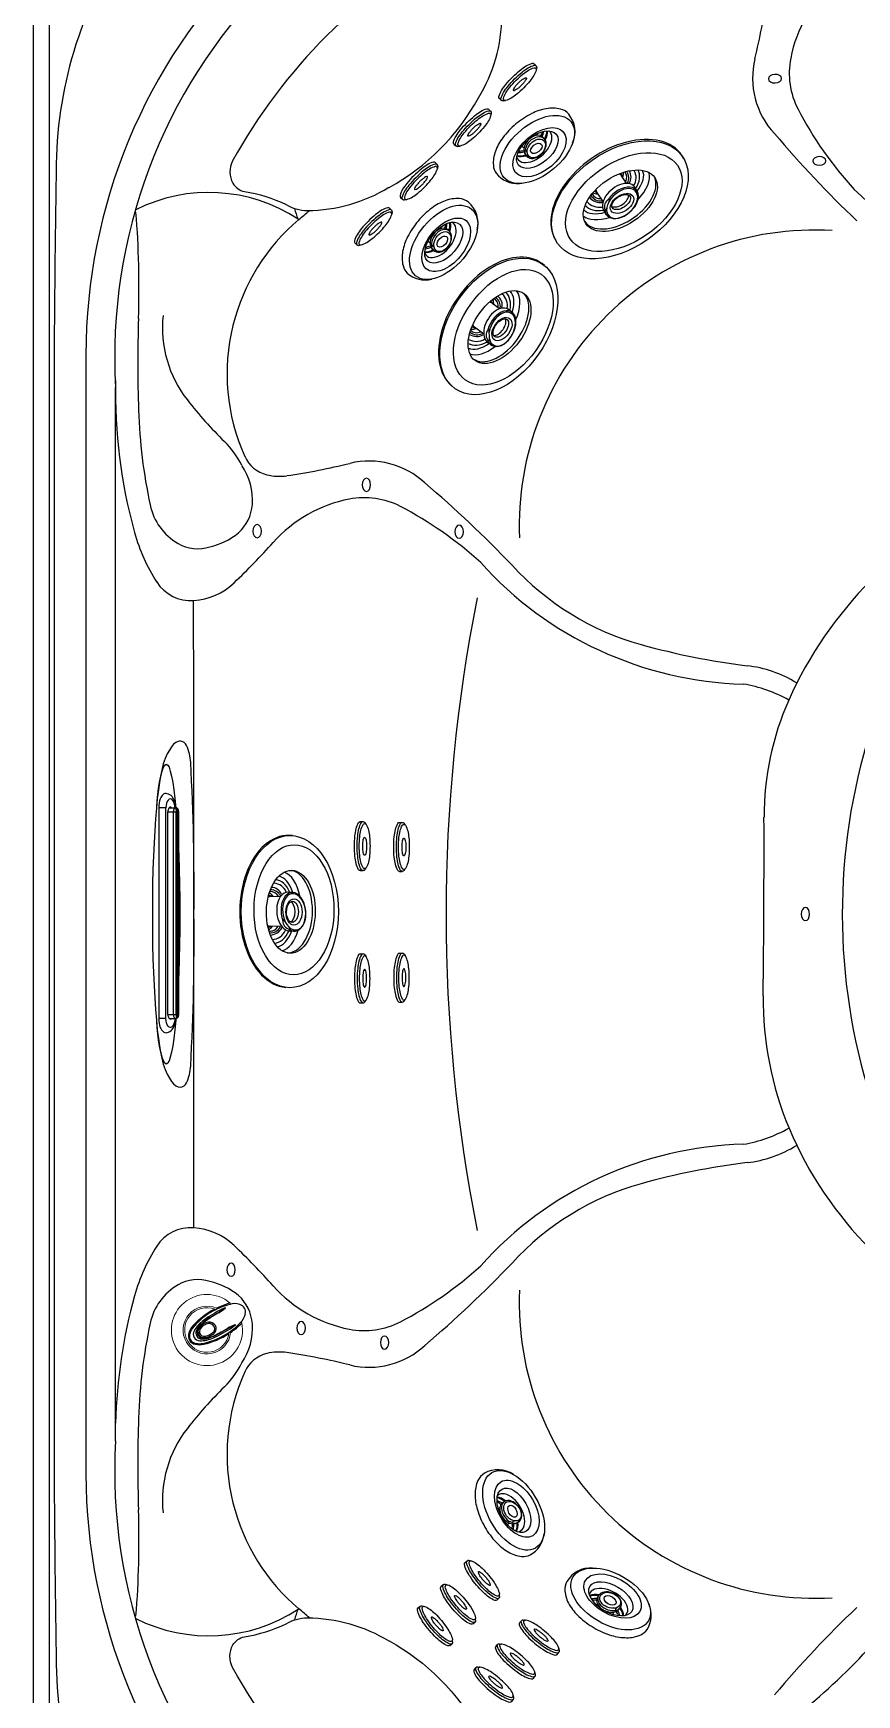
# Model space of a CAD drawing. Extents: x 409 to 498, y 628 to 778.
# Drawn here: x 408.6 to 439.8, y 660.3 to 723.4 of the extents above; entities that cross this region are included whole.
import ezdxf

# ---------------------------------------------------------------- set-up
doc = ezdxf.new("R2010")
doc.units = 0
doc.header["$MEASUREMENT"] = 0
for name, color, linetype in [('1', 4, 'Continuous'), ('1_CYAN', 4, 'Continuous'), ('2', 7, 'Continuous'), ('DIM', 3, 'Continuous')]:
    doc.layers.add(name, color=color, linetype=linetype)

# ---------------------------------------------------------------- blocks, each defined once
blk = doc.blocks.new('AIRVALVE')
at = {"layer": '1', "color": 3}
for points in [[(0, -0.361, -0.315142), (-0.226, -0.203, -0.18995), (-0.227, 0.196, -0.321841), (0, 0.358, -0.321841)], [(0, -0.301, -0.313827), (-0.177, -0.179, -0.191301), (-0.177, 0.18, -0.313824), (0, 0.302, -0.313824)], [(0, -0.361, 0.315142), (0.226, -0.203, 0.18995), (0.226, 0.196, 0.321841), (0, 0.358, 0.321841)], [(0, -0.301, 0.313827), (0.176, -0.179, 0.191301), (0.177, 0.18, 0.313824), (0, 0.302, 0.313824)]]:
    blk.add_lwpolyline(points, format="xyb", dxfattribs=at)
at = {"layer": '1', "color": 2, "linetype": 'Continuous', "lineweight": 0}
for centre, start, end in [((-0.001, 0), 89.9806, 250.90392), ((0, 0), 289.09608, 90.0194)]:
    blk.add_arc(centre, 1.35, start, end, dxfattribs=at)
at = {"layer": '1', "color": 3, "lineweight": 0}
for centre, radius, start, end in [((-0.001, 0), 0.904, 89.97102, 234.01576), ((-0.001, 0), 0.846, 89.96905, 230.78501), ((0, 0), 0.904, 305.98424, 90.02898), ((0, 0), 0.846, 309.21499, 90.03095)]:
    blk.add_arc(centre, radius, start, end, dxfattribs=at)
at = {"layer": '1', "color": 3}
for centre, radius, start, end in [((0.288, 0.156), 0.727, 137.31549, 162.11396), ((0.285, 0.168), 0.679, 134.65354, 155.22065), ((-0.001, 0.449), 0.316, 89.94361, 140.76635), ((-0.001, 0.458), 0.271, 89.8214, 134.65354), ((0, 0.449), 0.316, 39.23365, 90.05639), ((0, 0.458), 0.271, 45.34646, 90.1786), ((-0.286, 0.168), 0.679, 24.77935, 45.34646), ((-0.289, 0.156), 0.727, 17.88604, 42.68451), ((2.301, -0.493), 2.841, 162.11396, 183.2782), ((1.83, -0.428), 2.334, 157.81693, 183.07476), ((0.861, -0.196), 1.249, 149.36098, 174.27523), ((-4.441, 0.724), 4.188, 348.96815, 350.97569), ((0.802, -0.203), 1.125, 159.56857, 175.73155), ((0.319, -0.032), 0.632, 154.59839, 170.97569), ((0.075, 0.068), 0.349, 134.63006, 159.56857), ((0.537, -0.136), 0.873, 146.16875, 154.59839), ((-0.001, 0.314), 0.247, 89.91472, 149.36098), ((0, 0.224), 0.227, 90.0848, 146.16875), ((0.016, 0.128), 0.266, 93.75228, 134.63006), ((0, 0.314), 0.247, 30.63902, 90.08528), ((-0.001, 0.224), 0.227, 33.83125, 89.9152), ((-0.017, 0.128), 0.266, 45.36994, 86.24772), ((-0.076, 0.068), 0.349, 20.43143, 45.36994), ((-0.538, -0.136), 0.873, 25.40161, 33.83125), ((-0.862, -0.196), 1.249, 5.72477, 30.63902), ((-0.319, -0.032), 0.632, 9.02431, 25.40161), ((-0.803, -0.203), 1.125, 4.26845, 20.43143), ((4.441, 0.724), 4.188, 189.02431, 191.03185), ((-1.831, -0.428), 2.334, 356.92524, 22.18307), ((-2.301, -0.493), 2.841, 356.7218, 17.88604), ((2.224, -0.515), 2.725, 180.81595, 195.49048), ((4.917, -0.603), 5.325, 174.27523, 183.12651), ((-6.839, -0.536), 6.484, 355.74511, 1.00015), ((2.459, -0.449), 2.815, 172.41759, 179.46911), ((10.219, -0.764), 10.561, 178.1966, 179.77232), ((6.947, -0.661), 7.288, 175.73155, 178.1966), ((-6.948, -0.661), 7.288, 1.8034, 4.26845), ((-2.46, -0.449), 2.815, 0.53089, 7.58241), ((-10.22, -0.764), 10.561, 0.22768, 1.8034), ((6.838, -0.536), 6.484, 178.99985, 184.25489), ((-4.918, -0.603), 5.325, 356.87349, 5.72477), ((-2.225, -0.515), 2.725, 344.50952, 359.18405), ((2.713, -0.478), 3.255, 184.45422, 194.17781), ((-0.414, -1.27), 0.0106, 81.60454, 167.3023), ((-0.445, -1.375), 0.119, 70.118, 74.27861), ((0.207, -1.099), 0.626, 193.27132, 228.31787), ((0.602, -0.839), 1.003, 183.12651, 190.4498), ((-0.355, -1.015), 0.0297, 190.4498, 209.09317), ((-0.338, -1.006), 0.0492, 209.09317, 215.39782), ((-0.376, -1.032), 0.00301, 215.39782, 350.87789), ((-0.409, -1.014), 0.0406, 333.00102, 349.59221), ((-2.094, -0.715), 1.752, 350.21737, 359.77232), ((-0.208, -1.099), 0.626, 311.68213, 346.72868), ((2.093, -0.715), 1.752, 180.22768, 189.78263), ((0.408, -1.014), 0.0406, 190.40779, 206.99898), ((0.375, -1.032), 0.00301, 189.12211, 324.60218), ((0.337, -1.006), 0.0492, 324.60218, 330.90683), ((0.354, -1.015), 0.0297, 330.90683, 349.5502), ((-0.603, -0.839), 1.003, 349.5502, 356.87349), ((0.444, -1.375), 0.119, 105.72139, 109.882), ((0.413, -1.27), 0.0106, 12.6977, 98.39546), ((-2.714, -0.478), 3.255, 345.82219, 355.54578), ((-0.438, -1.262), 0.0149, 250.80834, 302.59821), ((-0.438, -1.261), 0.0152, 302.50143, 335.00195), ((-0.41, -1.276), 0.0151, 21.31497, 66.32225), ((-0.001, -1.348), 0.301, 226.35926, 270.08697), ((0, -1.348), 0.301, 269.91303, 313.64074), ((0.409, -1.276), 0.0151, 113.67775, 158.68503), ((0.437, -1.261), 0.0152, 204.99805, 237.49857), ((0.437, -1.262), 0.0149, 237.40179, 289.19166)]:
    blk.add_arc(centre, radius, start, end, dxfattribs=at)
blk = doc.blocks.new('MJET')
at = {"layer": '1', "color": 3}
for p, q in [((-0.946, -0.157), (-0.852, -0.104)), ((-0.554, -0.74), (-0.502, -0.71))]:
    blk.add_line(p, q, dxfattribs=at)
at = {"layer": '1'}
blk.add_lwpolyline([(0.046, -2.04, 0.159602), (0.288, -1.764, 0.106361), (0.39, -1.23, 0.071169), (0.294, -0.656, 0.057483), (0, 0, 0.057483), (-0.436, 0.572, 0.071169), (-0.895, 0.93, 0.106361), (-1.412, 1.095, 0.139254), (-1.729, 1.037, 0.159602)], format="xyb", dxfattribs=at)
for centre, radius, start, end in [((-1.222, 0.134), 1.036, 119.32075, 174.577), ((-0.481, -1.132), 1.05, 236.77366, 300.13916)]:
    blk.add_arc(centre, radius, start, end, dxfattribs=at)
at = {"layer": '1', "color": 3}
for centre, radius, start, end in [((-0.134, -0.092), 0.966, 169.37552, 182.70874), ((-0.077, -0.06), 0.966, 172.98069, 184.56908), ((-1.256, -0.243), 0.0367, 125.71307, 173.09878), ((-1.077, -0.503), 0.352, 100.39954, 124.64299), ((-1.136, -0.322), 0.165, 61.48179, 91.53667), ((-1.07, -0.2), 0.0266, 348.28635, 61.48179), ((-0.134, -0.092), 0.966, 238.87465, 251.05671), ((-0.077, -0.06), 0.966, 237.3676, 247.16343)]:
    blk.add_arc(centre, radius, start, end, dxfattribs=at)
at = {"layer": '1'}
blk.add_ellipse((-1.085, -0.649), major_axis=(-0.847, 1.421), ratio=0.582043, dxfattribs=at)
at = {"layer": '1', "color": 3}
for centre, major_axis, ratio in [((-1.202, -0.713), (-0.617, 1.016), 0.582633), ((-1.093, -0.651), (-0.462, 0.802), 0.562663), ((-1.041, -0.616), (-0.255, 0.321), 0.687109), ((-1.04, -0.617), (-0.121, 0.22), 0.601926)]:
    blk.add_ellipse(centre, major_axis=major_axis, ratio=ratio, dxfattribs=at)
for centre, major_axis, ratio, start_param, end_param in [((-0.931, -0.553), (-0.427, 0.679), 0.579291, 6.026519, 9.533585), ((-0.678, -0.427), (-0.427, 0.679), 0.579291, 6.578896, 7.179786), ((-0.644, -0.404), (-0.427, 0.679), 0.579291, 6.646969, 7.192996), ((-1.006, -0.596), (-0.285, 0.376), 0.697464, 6.107579, 11.857587), ((-1.168, -0.222), (-0.124, -0.017), 0.236606, 6.126494, 9.424778), ((-0.941, -0.561), (-0.285, 0.376), 0.697464, 2.921818, 6.286736), ((-0.678, -0.427), (-0.427, 0.679), 0.579291, 8.429339, 8.995074), ((-0.644, -0.404), (-0.427, 0.679), 0.579291, 8.436954, 8.937403)]:
    blk.add_ellipse(centre, major_axis=major_axis, ratio=ratio, start_param=start_param, end_param=end_param, dxfattribs=at)
blk = doc.blocks.new('MINI')
at = {"layer": '1', "color": 3}
for p, q in [((0.223, 0.931), (0.327, 0.931)), ((0.391, 0.895), (0.44, 0.828)), ((0.391, 0.895), (0.391, 0.895)), ((0.223, -0.932), (0.327, -0.932)), ((0.327, -0.932), (0.327, -0.932)), ((0.386, -0.902), (0.441, -0.828))]:
    blk.add_line(p, q, dxfattribs=at)
for points in [[(0.223, 0.931, 0.267867), (0.159, 0.895, 0.072378), (0.065, 0.659, 0.034036), (0.019, 0.384, 0.024706), (0, 0, 0.024706), (0.019, -0.384, 0.034036), (0.065, -0.659, 0.072378), (0.159, -0.895, 0.267867), (0.223, -0.932, 0.267867)], [(0.391, 0.895, 0.267867), (0.327, 0.931, 0.267867), (0.264, 0.895, 0.072378), (0.17, 0.659, 0.034036), (0.123, 0.384, 0.024706), (0.104, 0, 0.024706), (0.123, -0.384, 0.034036), (0.17, -0.659, 0.072378), (0.264, -0.895, 0.267867), (0.327, -0.932, 0.267867)], [(0.327, -0.932, 0.238458), (0.386, -0.902, 0.072378)]]:
    blk.add_lwpolyline(points, format="xyb", dxfattribs=at)
for points in [[(0.386, -0.855, 0.267867), (0.445, -0.822, 0.072378), (0.531, -0.605, 0.034036), (0.574, -0.352, 0.024706), (0.591, 0, 0.024706), (0.574, 0.352, 0.034036), (0.531, 0.605, 0.072378), (0.445, 0.822, 0.267867), (0.386, 0.855, 0.267867), (0.328, 0.822, 0.072378), (0.242, 0.605, 0.034036), (0.199, 0.352, 0.024706), (0.182, 0, 0.024706), (0.199, -0.352, 0.034036), (0.242, -0.605, 0.072378), (0.328, -0.822, 0.267867)], [(0.388, 0.343, 0.280852), (0.368, 0.331, 0.066452), (0.337, 0.244, 0.030521), (0.321, 0.143, 0.022038), (0.315, 0.003, 0.022038), (0.321, -0.137, 0.030521), (0.337, -0.238, 0.066452), (0.368, -0.325, 0.280852), (0.388, -0.337, 0.280852), (0.408, -0.325, 0.066452), (0.439, -0.238, 0.030521), (0.454, -0.137, 0.022038), (0.46, 0.003, 0.022038), (0.454, 0.143, 0.030521), (0.439, 0.244, 0.066452), (0.408, 0.331, 0.280852)]]:
    blk.add_lwpolyline(points, format="xyb", close=True, dxfattribs=at)
blk = doc.blocks.new('WATERFALL')
at = {"layer": '1'}
for p, q in [((4, 0), (-4, 0)), ((-4, -0.396), (-3.999, -0.638)), ((-3.85, -0.351), (3.85, -0.351)), ((4, -0.396), (3.999, -0.638)), ((-4, -0.632), (-3.999, -0.658)), ((4, -0.632), (3.999, -0.658))]:
    blk.add_line(p, q, dxfattribs=at)
at = {"layer": '1', "color": 3, "linetype": 'Continuous'}
for p, q in [((-4, -0.273), (-4, 0)), ((4, -0.273), (4, 0.001)), ((-4, -0.273), (4, -0.273)), ((-3.85, -0.556), (3.85, -0.556)), ((-3.85, -0.556), (-3.85, -0.758)), ((3.85, -0.351), (3.85, -0.556)), ((3.85, -0.556), (3.85, -0.758)), ((-3.925, -0.695), (-3.925, -0.711)), ((-3.9, -0.695), (-3.9, -0.679)), ((3.85, -0.658), (-3.85, -0.658)), ((-3.85, -0.663), (3.85, -0.663)), ((-3.85, -0.718), (3.85, -0.718)), ((-3.85, -0.748), (3.85, -0.748)), ((3.9, -0.695), (3.9, -0.679)), ((3.925, -0.695), (3.925, -0.711))]:
    blk.add_line(p, q, dxfattribs=at)
at = {"layer": '1', "color": 3}
blk.add_line((-3.85, -0.351), (-3.85, -0.556), dxfattribs=at)
at = {"layer": '1', "linetype": 'Continuous'}
blk.add_line((-3.85, -0.758), (3.85, -0.758), dxfattribs=at)
at = {"layer": '1'}
for centre, radius, start, end in [((-4.005, -0.96), 0.96, 89.70264, 110.54731), ((4.005, -0.96), 0.96, 69.45269, 90.29736), ((-4.38, -0.276), 0.162, 137.35286, 196.16235), ((-4.219, -0.258), 0.323, 191.30889, 230.25305), ((-4.199, -0.443), 0.408, 110.54731, 137.35286), ((-4.094, -0.107), 0.519, 230.31673, 253.29433), ((-4.004, 0.171), 0.811, 252.88038, 270.29553), ((-3.91, -0.443), 0.11, 169.59306, 190.54637), ((-3.943, -0.453), 0.0809, 117.13481, 158.7066), ((-3.958, -0.443), 0.0631, 198.29336, 228.57029), ((-3.859, -0.606), 0.255, 87.93712, 118.15348), ((3.859, -0.606), 0.255, 61.84652, 92.06288), ((3.943, -0.453), 0.0809, 21.2934, 62.86519), ((3.95, -0.633), 0.0493, 354.06909, 39.25935), ((3.958, -0.443), 0.0631, 311.42971, 341.70664), ((4.004, 0.171), 0.811, 269.70447, 287.11962), ((3.91, -0.443), 0.11, 349.45363, 10.40694), ((4.094, -0.107), 0.519, 286.70567, 309.68327), ((4.199, -0.443), 0.408, 42.64714, 69.45269), ((4.219, -0.258), 0.323, 309.74695, 348.69111), ((4.38, -0.276), 0.162, 343.83765, 42.64714), ((-3.917, -0.652), 0.0826, 185.53121, 225.41433), ((-3.858, -0.593), 0.166, 225.41433, 272.81497), ((3.858, -0.593), 0.166, 267.18503, 314.58567), ((3.917, -0.652), 0.0826, 314.58567, 354.46879)]:
    blk.add_arc(centre, radius, start, end, dxfattribs=at)
at = {"layer": '1', "color": 3, "linetype": 'Continuous'}
for centre, radius, start, end in [((-3.95, -0.633), 0.0493, 140.74065, 185.93091), ((-3.93, -0.649), 0.0751, 119.37431, 140.74065), ((-3.86, -0.775), 0.22, 87.51008, 119.37431), ((3.86, -0.775), 0.22, 60.62569, 92.48992), ((3.93, -0.649), 0.0751, 39.25935, 60.62569), ((-3.933, -0.626), 0.0679, 190.50356, 252.96563), ((-3.922, -0.59), 0.105, 252.96563, 268.26174), ((-3.893, -0.7), 0.0319, 125.81544, 171.17912), ((-3.906, -0.711), 0.0194, 179.01292, 218.49298), ((-3.881, -0.691), 0.0512, 218.49298, 247.89876), ((-3.872, -0.73), 0.0693, 108.36056, 125.81544), ((-3.883, -0.693), 0.0165, 186.25716, 229.36532), ((-3.851, -0.619), 0.13, 247.89876, 270.493), ((-3.876, -0.7), 0.0321, 119.83511, 135.45776), ((-3.861, -0.667), 0.0505, 229.36532, 264.75284), ((-3.847, -0.805), 0.148, 91.24855, 108.36056), ((-3.867, -0.717), 0.0511, 107.15625, 119.83511), ((-3.85, -0.77), 0.106, 89.55013, 107.15625), ((-3.814, -0.15), 0.57, 264.75284, 266.36214), ((-3.814, -0.15), 0.57, 264.75284, 266.36214), ((3.847, -0.805), 0.148, 71.63944, 88.75145), ((3.85, -0.77), 0.106, 72.84375, 90.44987), ((3.814, -0.15), 0.57, 273.63786, 275.24716), ((3.851, -0.619), 0.13, 269.507, 292.10124), ((3.861, -0.667), 0.0505, 275.24716, 310.63468), ((3.867, -0.717), 0.0511, 60.16489, 72.84375), ((3.876, -0.7), 0.0321, 44.54224, 60.16489), ((3.872, -0.73), 0.0693, 54.18456, 71.63944), ((3.883, -0.693), 0.0165, 310.63468, 353.74284), ((3.92, -0.673), 0.0225, 207.23414, 269.86656), ((3.881, -0.691), 0.0512, 292.10124, 321.50702), ((3.893, -0.7), 0.0319, 8.82088, 54.18456), ((3.906, -0.711), 0.0194, 321.50702, 0.98708), ((3.922, -0.59), 0.105, 271.73826, 287.03437), ((3.933, -0.626), 0.0679, 287.03437, 349.49644)]:
    blk.add_arc(centre, radius, start, end, dxfattribs=at)
at = {"layer": '1', "color": 3, "linetype": 'Continuous', "extrusion": (0, 0, -1)}
blk.add_ellipse((-4, -0.443), major_axis=(0.34, 0), ratio=0.499996, start_param=1.570796, end_param=4.712389, dxfattribs=at)
at = {"layer": '1', "color": 3, "linetype": 'Continuous'}
blk.add_ellipse((4, -0.443), major_axis=(-0.34, 0), ratio=0.499996, start_param=1.570796, end_param=4.712389, dxfattribs=at)
blk = doc.blocks.new('LJET')
at = {"layer": '1', "color": 3}
for p, q in [((-2.143, -0.4), (-1.929, -0.301)), ((-1.616, -0.328), (-1.229, -0.136)), ((-1.031, -1.293), (-0.779, -1.168)), ((-1.359, -1.649), (-1.204, -1.578))]:
    blk.add_line(p, q, dxfattribs=at)
for centre, radius, start, end in [((-1.185, -0.242), 0.634, 124.3704, 182.45824), ((-1.11, -0.3), 0.54, 121.87447, 179.97239), ((-1.192, -0.272), 0.388, 109.9312, 183.3398), ((-1.168, -0.258), 0.324, 106.95478, 180.16274), ((-0.946, -0.194), 0.359, 144.22679, 174.98651), ((-1.95, -0.383), 0.00975, 134.22692, 197.81067), ((-1.923, -0.374), 0.0373, 197.81067, 245.44998), ((-1.922, -0.411), 0.0494, 104.00537, 134.22692), ((1.345, 5.821), 7.042, 242.20256, 245.33151), ((-1.86, -0.695), 0.34, 25.56366, 102.51501), ((-1.556, -0.428), 0.155, 255.76078, 264.27013), ((-1.569, -0.57), 0.0126, 258.21186, 332.12829), ((-1.615, -0.554), 0.0616, 339.20527, 5.24169), ((-1.112, -0.23), 0.177, 111.25967, 155.59312), ((-1.128, -0.353), 0.239, 90.62531, 115.05159), ((-0.32, 0.034), 1.313, 248.36851, 257.45527), ((-0.912, -0.836), 0.357, 291.79006, 318.48902), ((-0.73, -0.978), 0.187, 256.63643, 300.2021), ((-0.81, -1.134), 0.554, 230.76771, 292.84214), ((-0.772, -1.077), 0.425, 229.42267, 296.95298), ((-0.798, -1.006), 0.405, 235.35862, 299.19383), ((-0.781, -1.02), 0.32, 232.31475, 304.59181)]:
    blk.add_arc(centre, radius, start, end, dxfattribs=at)
for centre, major_axis, ratio in [((-1.734, -1.107), (-1.139, 2.191), 0.614195), ((-1.666, -0.983), (-0.712, 1.404), 0.589139), ((-1.775, -1.031), (-0.231, 0.443), 0.610172), ((-1.719, -1.01), (-0.181, 0.357), 0.559139)]:
    blk.add_ellipse(centre, major_axis=major_axis, ratio=ratio, dxfattribs=at)
for centre, major_axis, ratio, start_param, end_param in [((-1.564, -0.944), (-0.712, 1.404), 0.589139, 6.281287, 9.305468), ((-1.294, -0.8), (-0.668, 1.35), 0.535637, 0.150745, 1.094175), ((-1.185, -0.735), (-0.591, 1.211), 0.521791, 0.110824, 1.017348), ((-1.105, -0.703), (-0.539, 1.077), 0.599515, 0.044816, 0.920563), ((-1.75, -1.026), (-0.401, 0.62), 0.630636, 5.78793, 11.416508), ((-1.78, -1.039), (-0.401, 0.563), 0.63161, 5.627431, 11.492994), ((-1.6, -0.955), (-0.401, 0.62), 0.630636, 2.982357, 6.275879), ((-1.61, -0.952), (-0.181, 0.357), 0.559139, 0.295266, 2.87691), ((-1.294, -0.8), (-0.668, 1.35), 0.535637, 1.957587, 3.003279), ((-1.185, -0.735), (-0.591, 1.211), 0.521791, 2.159716, 3.091487), ((-1.105, -0.703), (-0.539, 1.077), 0.599515, 2.227435, 3.10684)]:
    blk.add_ellipse(centre, major_axis=major_axis, ratio=ratio, start_param=start_param, end_param=end_param, dxfattribs=at)
at = {"layer": '1_CYAN'}
blk.add_ellipse((-1.63, -0.971), major_axis=(-1.354, 2.552), ratio=0.637723, dxfattribs=at)
blk.add_ellipse((-1.574, -0.949), major_axis=(-1.354, 2.552), ratio=0.637723, start_param=3.056662, end_param=6.230777, dxfattribs=at)
blk = doc.blocks.new('2011PULSE')
at = {"layer": '1', "color": 3, "linetype": 'Continuous'}
for p, q in [((0.793, 65.75), (0.793, 23.25)), ((2, 65.75), (2, 23.25)), ((3.125, 24.494), (3.125, 64.506))]:
    blk.add_line(p, q, dxfattribs=at)
at = {"layer": '1', "linetype": 'Continuous'}
blk.add_lwpolyline([(7.75, 0), (81.25, 0, 0.414214), (89, 7.75), (89, 81.25, 0.414214), (81.25, 89), (7.75, 89, 0.414214), (0, 81.25), (0, 7.75, 0.414214), (7.75, 0)], format="xyb", dxfattribs=at)
at = {"layer": '1', "color": 3, "linetype": 'Continuous'}
blk.add_lwpolyline([(7.75, 0.606), (81.244, 0.606, 0.414214), (88.394, 7.756), (88.394, 81.244, 0.414214), (81.244, 88.394), (7.756, 88.394, 0.414214), (0.606, 81.244), (0.606, 7.75, 0.413713)], format="xyb", close=True, dxfattribs=at)
at = {"layer": '1'}
for points in [[(13.503, 72.095, 0.139939), (16.897, 75.503, 0.13657), (17.777, 78.603, 0.135613), (17.55, 79.409, -0.068851), (17.053, 80.989, 0.225097), (16.745, 81.423, 0.255346), (15.894, 81.436, 0.142373), (7.564, 73.106, 0.255346), (7.577, 72.255, 0.225097), (8.011, 71.947, -0.068851), (9.591, 71.45, 0.135613), (10.397, 71.224, 0.13657), (13.497, 72.103)], [(13.503, 16.905, -0.139939), (16.897, 13.497, -0.13657), (17.777, 10.397, -0.135613), (17.55, 9.591, 0.068851), (17.053, 8.011, -0.225097), (16.745, 7.577, -0.255346), (15.894, 7.564, -0.142373), (7.564, 15.894, -0.255346), (7.577, 16.745, -0.225097), (8.011, 17.053, 0.068851), (9.591, 17.55, -0.135613), (10.397, 17.776, -0.13657), (13.497, 16.897)]]:
    blk.add_lwpolyline(points, format="xyb", dxfattribs=at)
at = {"layer": '1', "color": 3, "linetype": 'Continuous'}
for centre, radius, start, end in [((23.25, 65.75), 21.25, 89.99997, 180.00003), ((23.305, 65.679), 20.214, 87.59265, 183.32875), ((16.336, 72.783), 15.463, 145.02716, 179.18726), ((33.855, 76.01), 5.213, 131.78287, 168.98873), ((1.929, 83.196), 26.198, 346.28307, 351.62153), ((30.376, 76.252), 3.084, 166.28307, 223.08465), ((31.653, 76.438), 2.97, 168.98873, 207.4168), ((41.55, 81.572), 14.119, 207.4168, 222.54882), ((61.007, 102.004), 43.097, 220.27159, 226.32344), ((555.528, 63.11), 554.741, 178.97822, 179.72733), ((21.85, 61.67), 13.917, 1.5883, 48.0719), ((6.659, 65.732), 6.175, 56.74069, 116.63006), ((15.02, 65.014), 7.668, 130.10725, 166.06421), ((-0.776, 83.768), 16.852, 310.107, 311.89888), ((9.355, 66.77), 4.452, 174.0466, 218.00081), ((14.999, 65.019), 7.646, 166.06421, 204.18554), ((22.906, 64.293), 19.786, 178.64479, 195.54588), ((18.928, 74.249), 16.6, 218.00081, 225.31067), ((4.82, 59.988), 3.46, 26.74716, 45.31067), ((9.164, 62.399), 1.25, 204.18554, 255.97117), ((5.977, 60.217), 2.345, 355.98097, 34.47878), ((5.804, 87.071), 26.198, 278.37847, 283.71694), ((12.748, 58.624), 3.084, 46.91535, 103.71694), ((9.327, 63.049), 1.92, 255.97117, 278.83423), ((-13.004, 27.993), 43.097, 43.67656, 49.72842), ((6.629, 60.216), 1.695, 313.13477, 354.49127), ((12.99, 55.145), 5.213, 101.01128, 138.21713), ((12.562, 57.347), 2.97, 62.58321, 101.01128), ((7.428, 47.45), 14.119, 47.45119, 62.58321), ((42.568, 46.441), 15.217, 114.31207, 156.00503), ((10.475, 60.835), 6.884, 195.54588, 212.718), ((6.124, 61.018), 2.632, 282.62552, 309.20714), ((-11.314, 76.862), 27.38, 313.75519, 318.21713), ((27.33, 67.15), 13.917, 221.92811, 268.4117), ((25.856, 64.758), 10.401, 222.31947, 254.44214), ((5.984, 57.95), 1.546, 212.718, 273.94535), ((5.921, 58.862), 2.459, 273.94535, 313.75519), ((-7604.733, 42.344), 7610.829, 359.9265864, 0.1058819), ((30.505, 81.456), 27.734, 254.44214, 262.9102), ((26.549, 49.362), 4.603, 58.48614, 83.34547), ((26.044, 47.965), 5.35, 60.65778, 80.32202), ((38.604, 48.205), 10.878, 156.00503, 180.14122), ((5.55, 50.788), 0.289, 22.93965, 84.33664), ((4.16, 50.151), 1.818, 3.60422, 24.37473), ((13.056, 48.086), 8.396, 165.39636, 178.28414), ((-80.646, 45.551), 86.748, 359.30576, 3.11492), ((-460.926, 46.974), 488.653, 359.34672, 0.14122), ((-80.646, 43.449), 86.748, 356.88508, 0.69424), ((40.313, 41.259), 12.618, 179.34672, 202.80796), ((13.056, 40.914), 8.396, 181.71586, 194.60364), ((4.16, 38.849), 1.818, 335.62527, 356.39578), ((5.55, 38.212), 0.289, 275.66336, 337.06035), ((26.044, 41.035), 5.35, 279.67798, 299.34222), ((41.987, 41.962), 14.434, 202.80796, 247.067), ((27.33, 21.85), 13.917, 91.5883, 138.07189), ((26.508, 39.725), 4.698, 277.04632, 301.38698), ((30.505, 7.544), 27.734, 97.0898, 105.55786), ((25.856, 24.242), 10.401, 105.55786, 137.68053), ((5.984, 31.05), 1.546, 86.05465, 147.282), ((5.921, 30.138), 2.459, 46.24481, 86.05465), ((10.475, 28.165), 6.884, 147.282, 164.45412), ((-11.314, 12.138), 27.38, 41.78287, 46.24481), ((7.428, 41.55), 14.119, 297.41679, 312.54881), ((-13.004, 61.007), 43.097, 310.27158, 316.32344), ((6.124, 27.982), 2.632, 50.79286, 77.37448), ((12.99, 33.855), 5.213, 221.78287, 258.98872), ((22.906, 24.707), 19.786, 164.45412, 178.64639), ((6.629, 28.784), 1.695, 5.50873, 46.86523), ((5.977, 28.783), 2.345, 325.52122, 4.01903), ((12.562, 31.653), 2.97, 258.98872, 297.41679), ((9.164, 26.601), 1.25, 104.02883, 155.81446), ((9.327, 25.951), 1.92, 81.16577, 104.02883), ((5.804, 1.929), 26.198, 76.28306, 81.62153), ((12.748, 30.376), 3.084, 256.28306, 313.08465), ((4.82, 29.012), 3.46, 314.68933, 333.25284), ((18.928, 14.751), 16.6, 134.68933, 141.99919), ((14.999, 23.981), 7.646, 155.81446, 193.93579), ((9.355, 22.23), 4.452, 141.99919, 185.9534), ((23.305, 23.321), 20.214, 176.67125, 272.40735), ((555.528, 25.89), 554.741, 180.27267, 181.02178), ((23.25, 23.25), 21.25, 179.99997, 270.00003), ((15.02, 23.986), 7.668, 193.93579, 229.89275), ((14.394, 32.547), 25.274, 311.76526, 333.24653), ((6.659, 23.268), 6.175, 243.36994, 303.25931), ((-0.776, 5.232), 16.852, 48.10112, 49.893), ((61.007, -13.004), 43.097, 133.67656, 139.72841), ((16.336, 16.217), 15.463, 180.81274, 214.97284)]:
    blk.add_arc(centre, radius, start, end, dxfattribs=at)
at = {"layer": '1', "color": 2, "linetype": 'Continuous'}
for centre, radius, start, end in [((-32.713, 68.284), 36.724, 358.18741, 4.49481), ((11.951, 71.764), 2.092, 192.73107, 204.57094), ((29.66, 59.26), 11.222, 86.66299, 182.42038), ((58.191, 65.407), 54.226, 178.18741, 181.86892), ((24.418, 64.305), 20.434, 181.86892, 192.05045), ((6.608, 60.503), 2.224, 192.05045, 240.03163), ((6.241, 59.867), 1.49, 240.03163, 287.9192), ((77.319, 44.5), 61.657, 168.76187, 191.23821), ((53.874, 44.504), 23.178, 162.67521, 197.45907), ((6.608, 28.497), 2.224, 119.96837, 167.94955), ((6.241, 29.133), 1.49, 72.0808, 119.96837), ((29.66, 29.74), 11.222, 177.57962, 273.33701), ((24.418, 24.695), 20.434, 167.94955, 178.13108), ((58.191, 23.593), 54.226, 178.13108, 181.81259), ((-32.713, 20.716), 36.724, 355.50519, 1.81259), ((14.503, 32.432), 23.367, 308.1352, 326.29169), ((11.951, 17.236), 2.092, 155.42906, 167.26893)]:
    blk.add_arc(centre, radius, start, end, dxfattribs=at)
at = {"layer": '1', "color": 2, "extrusion": (0, 0, -1)}
for centre, major_axis in [((28.143, 76.23), (-0.25, -0.008)), ((29.826, 73.107), (-0.25, -0.008)), ((12.639, 60.807), (0, -0.25)), ((8.499, 59.047), (0, -0.25)), ((16.162, 59.025), (0, -0.25)), ((29.296, 44.504), (0, -0.25)), ((7.504, 30.998), (0, -0.25)), ((10.161, 28.782), (0, -0.25)), ((13.332, 28.227), (0, -0.25))]:
    blk.add_ellipse(centre, major_axis=major_axis, ratio=0.649149, dxfattribs=at)
at = {"layer": '1', "color": 3, "linetype": 'Continuous'}
for start_param, end_param in [(6.283185, 6.803417), (2.620465, 3.140696)]:
    blk.add_ellipse((5.579, 44.5), major_axis=(-0.001, 6.576), ratio=0.197736, start_param=start_param, end_param=end_param, dxfattribs=at)
at = {"layer": '1', "color": 2, "linetype": 'Continuous'}
blk.add_ellipse((5.047, 44.5), major_axis=(0, 5.692), ratio=0.090496, dxfattribs=at)
at = {"layer": '1', "xscale": -1}
for p, rotation in [((18.19, 76.295), 135.0000424534779), ((16.461, 74.564), 135.0000424534779), ((12.186, 47.083), 180), ((13.676, 47.053), 180), ((16.816, 19.023), 220.0002364975878), ((15.91, 18.117), 220.0002364975878), ((15.032, 17.297), 220.0002364975878)]:
    blk.add_blockref('MINI', p, dxfattribs=dict(at, rotation=rotation))
at = {"layer": '1'}
for p, rotation in [((14.436, 72.539), 314.9997551219929), ((12.705, 70.81), 314.9997551219929), ((19.023, 16.816), 49.9999999999999), ((18.117, 15.91), 49.9999999999999), ((17.297, 15.032), 49.9999999999999)]:
    blk.add_blockref('MINI', p, dxfattribs=dict(at, rotation=rotation))
for p in [(12.186, 42.059), (13.676, 42.089)]:
    blk.add_blockref('MINI', p, dxfattribs=at)
at = {"layer": '1', "color": 3, "rotation": 120.3583305339528}
blk.add_blockref('AIRVALVE', (6.589, 28.706), dxfattribs=at)
at = {"layer": '2', "color": 1}
for name, p, rotation in [('MJET', (18.311, 74.508), 99.2095484814725), ('LJET', (21.094, 73.127), 97.06030812816853), ('MJET', (14.599, 70.822), 109.2095484814721), ('LJET', (16.059, 67.83), 117.0603081281651), ('LJET', (7.842, 44.502), 152.0603081281646), ('MJET', (17.134, 21.224), 179.2095484814693), ('MJET', (21.28, 17.396), 209.2095484814692)]:
    blk.add_blockref(name, p, dxfattribs=dict(at, rotation=rotation))
at = {"layer": 'DIM', "rotation": 90}
blk.add_blockref('WATERFALL', (4.759, 44.54), dxfattribs=at)

msp = doc.modelspace()

# ---------------------------------------------------------------- block references
at = {"layer": '1'}
msp.add_blockref('2011PULSE', (408.577, 645.46), dxfattribs=at)

doc.saveas('drawing.dxf')
